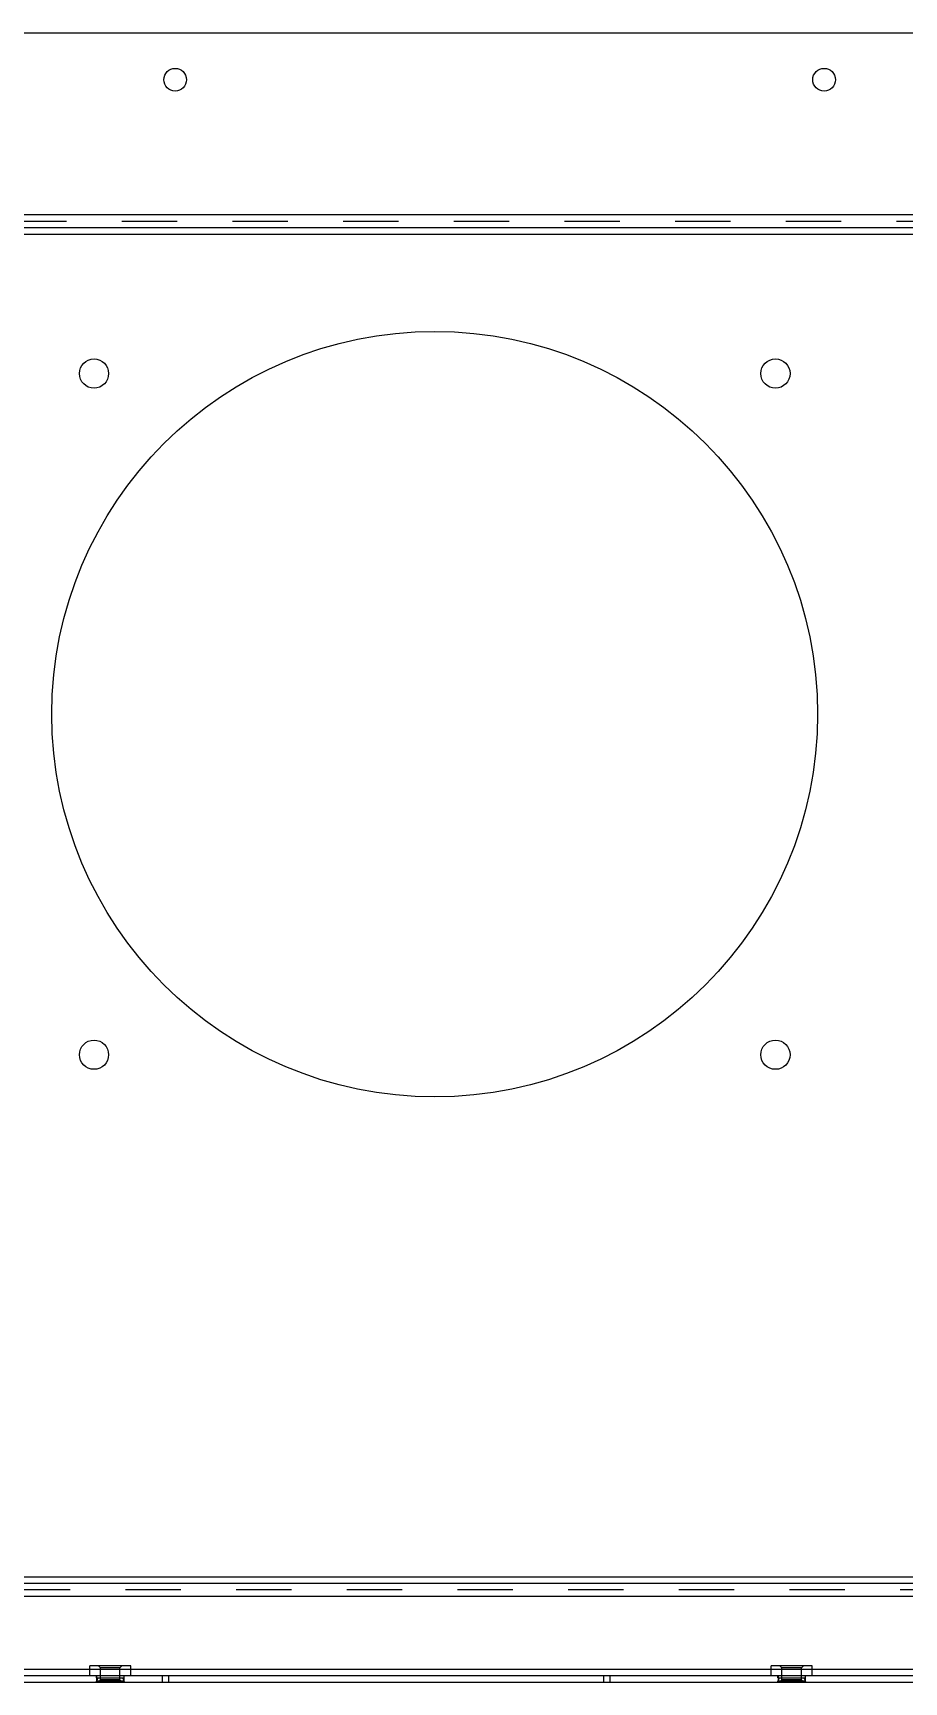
# Model space of a CAD drawing. Header units: millimetres. Extents: x 0 to 8948, y -1340 to 1100.
# Drawn here: x 7138.5 to 7272.7, y 455.7 to 709.9 of the extents above; entities that cross this region are included whole.
import ezdxf

# ---------------------------------------------------------------- set-up
doc = ezdxf.new("R2010")
doc.units = ezdxf.units.MM
doc.header["$LTSCALE"] = 85.25
doc.linetypes.add('HIDDEN', pattern=[0.2, 0.1, -0.1])
doc.layers.get('0').update_dxf_attribs({"linetype": 'CONTINUOUS'})
doc.layers.add('02___PRT_ALL_AXES', color=7, linetype='CONTINUOUS')
doc.layers.add('DEFAULT_2', color=8, linetype='HIDDEN')

msp = doc.modelspace()

# ---------------------------------------------------------------- linework, layer by layer
at = {"color": 7, "linetype": 'Continuous'}
for p, q in [((7121.387, 709.948), (7275.387, 709.948)), ((7049.887, 681.948), (7365.887, 681.948)), ((7047.887, 679.948), (7365.887, 679.948)), ((7050.887, 678.948), (7364.887, 678.948)), ((7365.887, 470.948), (7047.887, 470.948)), ((7050.887, 471.948), (7364.887, 471.948)), ((7365.887, 468.948), (7049.887, 468.948)), ((7063.537, 457.748), (7147.237, 457.748)), ((7153.537, 458.248), (7147.237, 458.248)), ((7147.237, 456.748), (7147.237, 458.248)), ((7153.537, 456.748), (7153.537, 458.248)), ((7153.537, 457.748), (7252.237, 457.748)), ((7258.537, 458.248), (7252.237, 458.248)), ((7252.237, 456.748), (7252.237, 458.248)), ((7258.537, 456.748), (7258.537, 458.248)), ((7258.537, 457.748), (7352.237, 457.748)), ((7049.887, 456.748), (7365.887, 456.748)), ((7158.387, 456.748), (7158.387, 455.748)), ((7159.387, 456.748), (7159.387, 455.748)), ((7226.387, 456.748), (7226.387, 455.748)), ((7227.387, 456.748), (7227.387, 455.748))]:
    msp.add_line(p, q, dxfattribs=at)
at = {"color": 3, "linetype": 'Continuous'}
msp.add_line((7049.887, 455.748), (7365.887, 455.748), dxfattribs=at)
at = {"layer": '02___PRT_ALL_AXES', "color": 8, "linetype": 'HIDDEN'}
for p, q in [((7148.287, 456.748), (7152.487, 456.748)), ((7148.287, 456.748), (7148.287, 455.748)), ((7148.287, 455.748), (7152.487, 455.748)), ((7152.487, 456.748), (7152.487, 455.748)), ((7253.287, 456.748), (7257.487, 456.748)), ((7253.287, 456.748), (7253.287, 455.748)), ((7253.287, 455.748), (7257.487, 455.748)), ((7257.487, 456.748), (7257.487, 455.748))]:
    msp.add_line(p, q, dxfattribs=at)
at = {"layer": '02___PRT_ALL_AXES', "color": 7, "linetype": 'Continuous'}
for centre, radius in [((7160.387, 702.748), 1.75), ((7260.387, 702.748), 1.75), ((7200.387, 604.948), 59), ((7147.887, 657.448), 2.25), ((7252.887, 657.448), 2.25), ((7147.887, 552.448), 2.25), ((7252.887, 552.448), 2.25)]:
    msp.add_circle(centre, radius, dxfattribs=at)
at = {"layer": 'DEFAULT_2', "color": 8, "linetype": 'HIDDEN'}
for p, q in [((7049.887, 680.948), (7365.887, 680.948)), ((7365.887, 469.948), (7049.887, 469.948)), ((7147.237, 457.748), (7153.537, 457.748)), ((7147.911, 458.228), (7147.911, 458.248)), ((7149.803, 458.228), (7147.911, 458.228)), ((7147.925, 458.228), (7147.925, 458.248)), ((7147.948, 458.248), (7147.948, 458.228)), ((7147.955, 458.228), (7147.955, 458.248)), ((7147.993, 458.248), (7147.993, 458.228)), ((7147.993, 458.228), (7147.993, 458.248)), ((7147.994, 458.248), (7147.994, 458.228)), ((7147.996, 458.228), (7147.996, 458.248)), ((7148.006, 458.228), (7148.006, 458.248)), ((7148.016, 458.248), (7148.016, 458.228)), ((7148.24, 458.228), (7148.24, 458.248)), ((7148.273, 458.228), (7148.273, 458.248)), ((7148.354, 458.228), (7148.354, 458.248)), ((7148.387, 458.228), (7148.387, 458.248)), ((7148.396, 458.248), (7148.396, 458.228)), ((7148.408, 458.228), (7148.408, 458.248)), ((7148.428, 458.248), (7148.428, 458.228)), ((7148.429, 458.228), (7148.429, 458.248)), ((7148.431, 458.228), (7148.431, 458.248)), ((7148.458, 458.228), (7148.458, 458.248)), ((7148.459, 458.228), (7148.459, 458.248)), ((7148.465, 458.228), (7148.465, 458.248)), ((7148.475, 458.228), (7148.475, 458.248)), ((7148.487, 458.248), (7148.487, 458.228)), ((7148.488, 458.228), (7148.488, 458.248)), ((7148.533, 458.228), (7148.533, 458.248)), ((7148.545, 458.228), (7148.545, 458.248)), ((7148.575, 458.228), (7148.575, 458.248)), ((7148.578, 458.228), (7148.578, 458.248)), ((7148.581, 458.228), (7148.581, 458.248)), ((7148.887, 457.948), (7148.587, 458.248)), ((7148.588, 458.228), (7148.588, 458.248)), ((7148.655, 458.228), (7148.655, 458.248)), ((7148.673, 458.248), (7148.673, 458.228)), ((7148.675, 458.228), (7148.675, 458.248)), ((7148.677, 458.228), (7148.677, 458.248)), ((7148.678, 458.248), (7148.678, 458.228)), ((7148.692, 458.248), (7148.692, 458.228)), ((7148.695, 458.228), (7148.695, 458.248)), ((7148.698, 458.228), (7148.698, 458.248)), ((7148.711, 458.228), (7148.711, 458.248)), ((7148.712, 458.228), (7148.712, 458.248)), ((7148.72, 458.228), (7148.72, 458.248)), ((7148.721, 458.228), (7148.721, 458.248)), ((7148.782, 458.228), (7148.782, 458.248)), ((7148.782, 458.228), (7148.782, 458.248)), ((7148.794, 458.248), (7148.794, 458.228)), ((7148.819, 458.228), (7148.819, 458.248)), ((7148.825, 458.228), (7148.825, 458.248)), ((7148.841, 458.228), (7148.841, 458.248)), ((7148.843, 458.228), (7148.843, 458.248)), ((7148.856, 458.248), (7148.856, 458.228)), ((7148.86, 458.228), (7148.86, 458.248)), ((7148.87, 458.228), (7148.87, 458.248)), ((7148.871, 458.228), (7148.871, 458.248)), ((7148.874, 458.228), (7148.874, 458.248)), ((7148.886, 458.228), (7148.886, 458.248)), ((7151.887, 457.948), (7148.887, 457.948)), ((7148.887, 456.078), (7148.887, 457.948)), ((7148.899, 458.248), (7148.899, 458.228)), ((7148.9, 458.228), (7148.9, 458.248)), ((7148.901, 458.228), (7148.901, 458.248)), ((7148.935, 458.248), (7148.935, 458.228)), ((7148.942, 458.228), (7148.942, 458.248)), ((7149.002, 458.228), (7149.002, 458.248)), ((7149.009, 458.248), (7149.009, 458.228)), ((7149.033, 458.228), (7149.033, 458.248)), ((7149.044, 458.228), (7149.044, 458.248)), ((7149.056, 458.248), (7149.056, 458.228)), ((7149.067, 458.228), (7149.067, 458.248)), ((7149.067, 458.228), (7149.067, 458.248)), ((7149.078, 458.228), (7149.078, 458.248)), ((7149.08, 458.228), (7149.08, 458.248)), ((7149.119, 458.228), (7149.119, 458.248)), ((7149.148, 458.228), (7149.148, 458.248)), ((7149.155, 458.228), (7149.155, 458.248)), ((7149.156, 458.228), (7149.156, 458.248)), ((7149.231, 458.248), (7149.231, 458.228)), ((7149.249, 458.228), (7149.249, 458.248)), ((7149.278, 458.228), (7149.278, 458.248)), ((7149.291, 458.248), (7149.291, 458.228)), ((7149.301, 458.248), (7149.301, 458.228)), ((7149.319, 458.228), (7149.319, 458.248)), ((7149.349, 458.248), (7149.349, 458.228)), ((7149.357, 458.228), (7149.357, 458.248)), ((7149.486, 458.248), (7149.486, 458.228)), ((7149.52, 458.228), (7149.52, 458.248)), ((7149.549, 458.228), (7149.549, 458.248)), ((7149.556, 458.228), (7149.556, 458.248)), ((7149.585, 458.228), (7149.585, 458.248)), ((7149.597, 458.228), (7149.597, 458.248)), ((7149.625, 458.228), (7149.625, 458.248)), ((7149.632, 458.228), (7149.632, 458.248)), ((7149.791, 458.228), (7149.791, 458.248)), ((7149.803, 458.228), (7149.803, 458.248)), ((7149.943, 458.248), (7149.943, 458.228)), ((7150.324, 458.228), (7149.943, 458.228)), ((7149.944, 458.228), (7149.944, 458.248)), ((7149.984, 458.228), (7149.984, 458.248)), ((7149.993, 458.228), (7149.993, 458.248)), ((7149.994, 458.248), (7149.994, 458.228)), ((7149.995, 458.228), (7149.995, 458.248)), ((7150.017, 458.228), (7150.017, 458.248)), ((7150.024, 458.228), (7150.024, 458.248)), ((7150.024, 458.248), (7150.024, 458.228)), ((7150.029, 458.228), (7150.029, 458.248)), ((7150.032, 458.228), (7150.032, 458.248)), ((7150.11, 458.228), (7150.11, 458.248)), ((7150.126, 458.228), (7150.126, 458.248)), ((7150.126, 458.228), (7150.126, 458.248)), ((7150.135, 458.228), (7150.135, 458.248)), ((7150.16, 458.228), (7150.16, 458.248)), ((7150.171, 458.228), (7150.171, 458.248)), ((7150.217, 458.228), (7150.217, 458.248)), ((7150.244, 458.228), (7150.244, 458.248)), ((7150.25, 458.228), (7150.25, 458.248)), ((7150.276, 458.228), (7150.276, 458.248)), ((7150.277, 458.228), (7150.277, 458.248)), ((7150.283, 458.228), (7150.283, 458.248)), ((7150.284, 458.228), (7150.284, 458.248)), ((7150.291, 458.248), (7150.291, 458.228)), ((7150.295, 458.228), (7150.295, 458.248)), ((7150.323, 458.228), (7150.323, 458.248)), ((7150.324, 458.228), (7150.324, 458.248)), ((7151.887, 457.948), (7152.187, 458.248)), ((7151.887, 456.078), (7151.887, 457.948)), ((7252.237, 457.748), (7258.537, 457.748)), ((7252.911, 458.228), (7252.911, 458.248)), ((7254.803, 458.228), (7252.911, 458.228)), ((7252.925, 458.228), (7252.925, 458.248)), ((7252.948, 458.248), (7252.948, 458.228)), ((7252.955, 458.228), (7252.955, 458.248)), ((7252.993, 458.248), (7252.993, 458.228)), ((7252.993, 458.228), (7252.993, 458.248)), ((7252.994, 458.248), (7252.994, 458.228)), ((7252.996, 458.228), (7252.996, 458.248)), ((7253.006, 458.228), (7253.006, 458.248)), ((7253.016, 458.248), (7253.016, 458.228)), ((7253.24, 458.228), (7253.24, 458.248)), ((7253.273, 458.228), (7253.273, 458.248)), ((7253.354, 458.228), (7253.354, 458.248)), ((7253.387, 458.228), (7253.387, 458.248)), ((7253.396, 458.248), (7253.396, 458.228)), ((7253.408, 458.228), (7253.408, 458.248)), ((7253.428, 458.248), (7253.428, 458.228)), ((7253.429, 458.228), (7253.429, 458.248)), ((7253.431, 458.228), (7253.431, 458.248)), ((7253.458, 458.228), (7253.458, 458.248)), ((7253.459, 458.228), (7253.459, 458.248)), ((7253.465, 458.228), (7253.465, 458.248)), ((7253.475, 458.228), (7253.475, 458.248)), ((7253.487, 458.248), (7253.487, 458.228)), ((7253.488, 458.228), (7253.488, 458.248)), ((7253.533, 458.228), (7253.533, 458.248)), ((7253.545, 458.228), (7253.545, 458.248)), ((7253.575, 458.228), (7253.575, 458.248)), ((7253.578, 458.228), (7253.578, 458.248)), ((7253.581, 458.228), (7253.581, 458.248)), ((7253.887, 457.948), (7253.587, 458.248)), ((7253.588, 458.228), (7253.588, 458.248)), ((7253.655, 458.228), (7253.655, 458.248)), ((7253.673, 458.248), (7253.673, 458.228)), ((7253.675, 458.228), (7253.675, 458.248)), ((7253.677, 458.228), (7253.677, 458.248)), ((7253.678, 458.248), (7253.678, 458.228)), ((7253.692, 458.248), (7253.692, 458.228)), ((7253.695, 458.228), (7253.695, 458.248)), ((7253.698, 458.228), (7253.698, 458.248)), ((7253.711, 458.228), (7253.711, 458.248)), ((7253.712, 458.228), (7253.712, 458.248)), ((7253.72, 458.228), (7253.72, 458.248)), ((7253.721, 458.228), (7253.721, 458.248)), ((7253.782, 458.228), (7253.782, 458.248)), ((7253.782, 458.228), (7253.782, 458.248)), ((7253.794, 458.248), (7253.794, 458.228)), ((7253.819, 458.228), (7253.819, 458.248)), ((7253.825, 458.228), (7253.825, 458.248)), ((7253.841, 458.228), (7253.841, 458.248)), ((7253.843, 458.228), (7253.843, 458.248)), ((7253.856, 458.248), (7253.856, 458.228)), ((7253.86, 458.228), (7253.86, 458.248)), ((7253.87, 458.228), (7253.87, 458.248)), ((7253.871, 458.228), (7253.871, 458.248)), ((7253.874, 458.228), (7253.874, 458.248)), ((7253.886, 458.228), (7253.886, 458.248)), ((7256.887, 457.948), (7253.887, 457.948)), ((7253.887, 456.078), (7253.887, 457.948)), ((7253.899, 458.248), (7253.899, 458.228)), ((7253.9, 458.228), (7253.9, 458.248)), ((7253.901, 458.228), (7253.901, 458.248)), ((7253.935, 458.248), (7253.935, 458.228)), ((7253.942, 458.228), (7253.942, 458.248)), ((7254.002, 458.228), (7254.002, 458.248)), ((7254.009, 458.248), (7254.009, 458.228)), ((7254.033, 458.228), (7254.033, 458.248)), ((7254.044, 458.228), (7254.044, 458.248)), ((7254.056, 458.248), (7254.056, 458.228)), ((7254.067, 458.228), (7254.067, 458.248)), ((7254.067, 458.228), (7254.067, 458.248)), ((7254.078, 458.228), (7254.078, 458.248)), ((7254.08, 458.228), (7254.08, 458.248)), ((7254.119, 458.228), (7254.119, 458.248)), ((7254.148, 458.228), (7254.148, 458.248)), ((7254.155, 458.228), (7254.155, 458.248)), ((7254.156, 458.228), (7254.156, 458.248)), ((7254.231, 458.248), (7254.231, 458.228)), ((7254.249, 458.228), (7254.249, 458.248)), ((7254.278, 458.228), (7254.278, 458.248)), ((7254.291, 458.248), (7254.291, 458.228)), ((7254.301, 458.248), (7254.301, 458.228)), ((7254.319, 458.228), (7254.319, 458.248)), ((7254.349, 458.248), (7254.349, 458.228)), ((7254.357, 458.228), (7254.357, 458.248)), ((7254.486, 458.248), (7254.486, 458.228)), ((7254.52, 458.228), (7254.52, 458.248)), ((7254.549, 458.228), (7254.549, 458.248)), ((7254.556, 458.228), (7254.556, 458.248)), ((7254.585, 458.228), (7254.585, 458.248)), ((7254.597, 458.228), (7254.597, 458.248)), ((7254.625, 458.228), (7254.625, 458.248)), ((7254.632, 458.228), (7254.632, 458.248)), ((7254.791, 458.228), (7254.791, 458.248)), ((7254.803, 458.228), (7254.803, 458.248)), ((7254.943, 458.248), (7254.943, 458.228)), ((7255.324, 458.228), (7254.943, 458.228)), ((7254.944, 458.228), (7254.944, 458.248)), ((7254.984, 458.228), (7254.984, 458.248)), ((7254.993, 458.228), (7254.993, 458.248)), ((7254.994, 458.248), (7254.994, 458.228)), ((7254.995, 458.228), (7254.995, 458.248)), ((7255.017, 458.228), (7255.017, 458.248)), ((7255.024, 458.228), (7255.024, 458.248)), ((7255.024, 458.248), (7255.024, 458.228)), ((7255.029, 458.228), (7255.029, 458.248)), ((7255.032, 458.228), (7255.032, 458.248)), ((7255.11, 458.228), (7255.11, 458.248)), ((7255.126, 458.228), (7255.126, 458.248)), ((7255.126, 458.228), (7255.126, 458.248)), ((7255.135, 458.228), (7255.135, 458.248)), ((7255.16, 458.228), (7255.16, 458.248)), ((7255.171, 458.228), (7255.171, 458.248)), ((7255.217, 458.228), (7255.217, 458.248)), ((7255.244, 458.228), (7255.244, 458.248)), ((7255.25, 458.228), (7255.25, 458.248)), ((7255.276, 458.228), (7255.276, 458.248)), ((7255.277, 458.228), (7255.277, 458.248)), ((7255.283, 458.228), (7255.283, 458.248)), ((7255.284, 458.228), (7255.284, 458.248)), ((7255.291, 458.248), (7255.291, 458.228)), ((7255.295, 458.228), (7255.295, 458.248)), ((7255.323, 458.228), (7255.323, 458.248)), ((7255.324, 458.228), (7255.324, 458.248)), ((7256.887, 457.948), (7257.187, 458.248)), ((7256.887, 456.078), (7256.887, 457.948)), ((7148.262, 456.368), (7148.262, 456.748)), ((7148.262, 456.368), (7152.512, 456.368)), ((7148.487, 456.368), (7148.262, 455.878)), ((7152.512, 455.878), (7148.262, 455.878)), ((7148.262, 455.778), (7148.262, 455.878)), ((7148.262, 455.778), (7152.512, 455.778)), ((7148.887, 456.078), (7148.587, 455.778)), ((7151.887, 456.078), (7148.887, 456.078)), ((7151.887, 456.078), (7152.187, 455.778)), ((7152.287, 456.368), (7152.512, 455.878)), ((7152.512, 456.368), (7152.512, 456.748)), ((7152.512, 455.778), (7152.512, 455.878)), ((7253.262, 456.368), (7253.262, 456.748)), ((7253.262, 456.368), (7257.512, 456.368)), ((7253.487, 456.368), (7253.262, 455.878)), ((7257.512, 455.878), (7253.262, 455.878)), ((7253.262, 455.778), (7253.262, 455.878)), ((7253.262, 455.778), (7257.512, 455.778)), ((7253.887, 456.078), (7253.587, 455.778)), ((7256.887, 456.078), (7253.887, 456.078)), ((7256.887, 456.078), (7257.187, 455.778)), ((7257.287, 456.368), (7257.512, 455.878)), ((7257.512, 456.368), (7257.512, 456.748)), ((7257.512, 455.778), (7257.512, 455.878))]:
    msp.add_line(p, q, dxfattribs=at)

doc.saveas('drawing.dxf')
